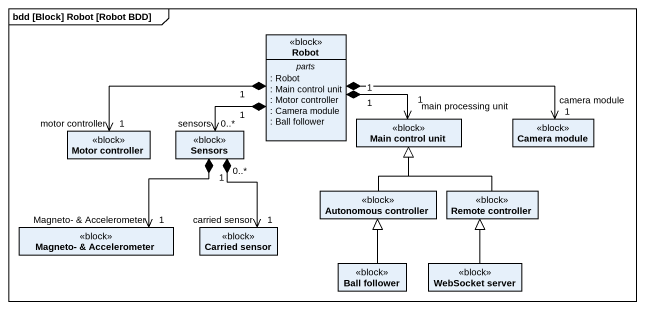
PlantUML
@startuml
mainframe bdd [Block] Robot [Robot BDD]
hide circle
hide empty members
class Robot <<block>> {
  -- parts --
  : Robot
  : Main control unit
  : Motor controller
  : Camera module
  : Ball follower
}
class "Main control unit" as Main_control_unit <<block>>
class "Camera module" as Camera_module <<block>>
class "Motor controller" as Motor_controller <<block>>
class Sensors <<block>>
class "Autonomous controller" as Autonomous_controller <<block>>
class "Remote controller" as Remote_controller <<block>>
class "Magneto- & Accelerometer" as Magneto_Accelerometer <<block>>
class "Carried sensor" as Carried_sensor <<block>>
class "Ball follower" as Ball_follower <<block>>
class "WebSocket server" as WebSocket_server <<block>>
Robot "1" *-right-> "main processing unit\n1" Main_control_unit
Robot "1" *-right-> "camera module\n1" Camera_module
Robot "1" *-left-> "motor controller\n1" Motor_controller
Robot "1" *-left-> "sensors\n0..*" Sensors
Sensors "1" *--> "Magneto- & Accelerometer\n1" Magneto_Accelerometer
Sensors "0..*" *--> "carried sensor\n1" Carried_sensor
Autonomous_controller -up-|> Main_control_unit
Remote_controller -up-|> Main_control_unit
Ball_follower -up-|> Autonomous_controller
WebSocket_server -up-|> Remote_controller
@enduml
